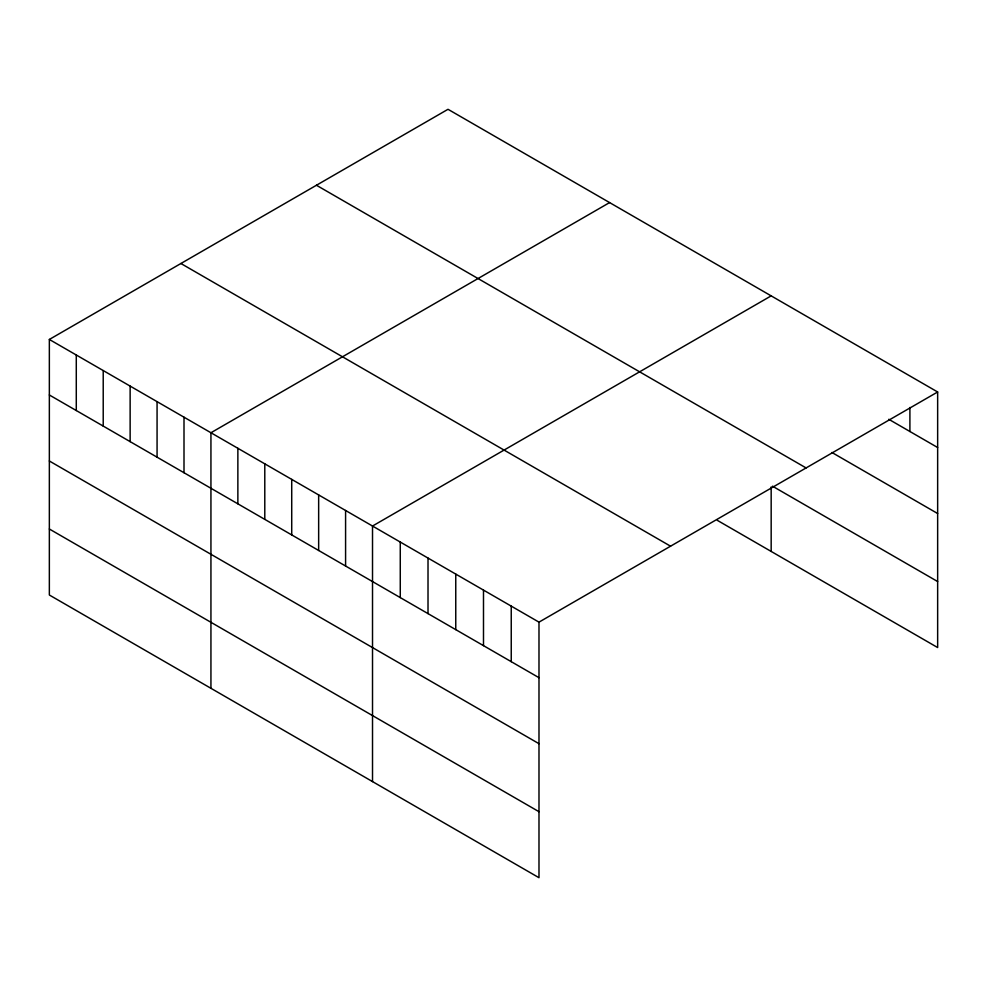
<?xml version="1.0" encoding="UTF-8"?>
<svg xmlns="http://www.w3.org/2000/svg" width="987" height="987" viewBox="0 0 987 987"><rect width="100%" height="100%" fill="white"/><g stroke="black" fill="none" stroke-linecap="round" stroke-linejoin="round"><path stroke-width="1.48" d="M49.35 339.454L538.988 622.143L538.988 877.702L49.35 595.013L49.35 339.454L448.012 109.298L937.65 391.987L937.65 647.546L717.315 520.334M609.584 202.582L210.934 432.75L210.934 688.297M771.168 295.866L372.518 526.034L372.518 781.593M538.988 622.143L937.65 391.987M888.769 419.29L937.65 447.518M831.955 452.502L937.65 513.524M316.445 185.248L806.095 467.937M772.488 486.184L937.65 581.54M180.905 263.504L670.555 546.193M49.35 394.985L538.988 677.687M49.35 460.991L538.988 743.692M49.35 529.007L538.988 811.696M909.903 407.483L909.903 431.504M771.168 486.924L771.168 551.425M511.241 606.129L511.241 661.66M483.494 590.115L483.494 645.646M455.76 574.089L455.76 629.62M428.013 558.074L428.013 613.606M400.266 542.048L400.266 597.579M345.586 510.489L345.586 566.02M318.653 494.931L318.653 550.475M291.72 479.386L291.72 534.917M264.787 463.841L264.787 519.372M237.867 448.295L237.867 503.826M184.001 417.193L184.001 472.724M157.069 401.647L157.069 457.178M130.136 386.102L130.136 441.633M103.216 370.557L103.216 426.088M76.283 354.999L76.283 410.53"/></g></svg>
